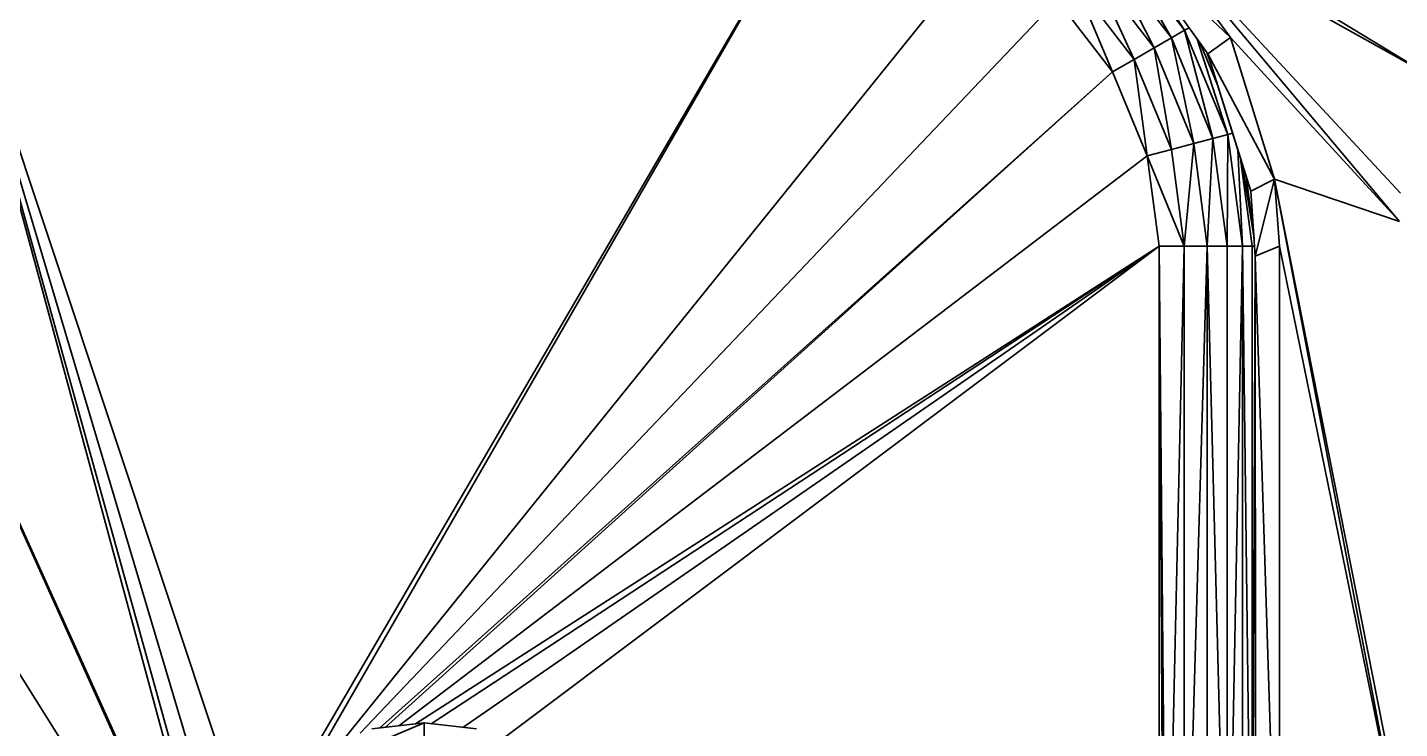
# Model space of a CAD drawing. Header units: millimetres. Extents: x -234375 to -184638, y -91483 to -70216.
# Drawn here: x -229966.8 to -229682.9, y -73779.1 to -73634.1 of the extents above; entities that cross this region are included whole.
import ezdxf

# ---------------------------------------------------------------- set-up
doc = ezdxf.new("R2010")
doc.units = ezdxf.units.MM
doc.header["$MEASUREMENT"] = 0
doc.layers.add('New_Drawing & Figure_Pen_No__7', color=7, linetype='Continuous', lineweight=35)

msp = doc.modelspace()

# ---------------------------------------------------------------- linework, layer by layer
at = {"layer": 'New_Drawing & Figure_Pen_No__7', "color": 7, "linetype": 'Continuous', "lineweight": 35}
for p, q in [((-229761.61, -73592.5), (-229677.63, -73643.48)), ((-229761.61, -73592.5), (-229677.63, -73643.48)), ((-229985.1, -73609.69), (-229922.59, -73797.34)), ((-229922.59, -73797.34), (-229985.1, -73609.69)), ((-229985.1, -73609.69), (-229927.06, -73804.38)), ((-229927.06, -73804.38), (-229985.1, -73609.69)), ((-229985.1, -73609.69), (-229929.32, -73810.67)), ((-229929.32, -73810.67), (-229985.1, -73609.69)), ((-229985.1, -73609.69), (-229930.08, -73812.8)), ((-229985.1, -73609.69), (-229930.08, -73812.8)), ((-229804.79, -73607.23), (-229908.13, -73784.47)), ((-229804.79, -73607.23), (-229908.13, -73784.47)), ((-229804.79, -73607.23), (-229905.9, -73783.05)), ((-229905.9, -73783.05), (-229804.79, -73607.23)), ((-229736.22, -73610.76), (-229717.95, -73636.15)), ((-229736.22, -73610.76), (-229682.94, -73674.26)), ((-229736.22, -73610.76), (-229717.95, -73636.15)), ((-229736.22, -73610.76), (-229682.75, -73668.39)), ((-229736.22, -73610.76), (-229682.94, -73674.26)), ((-229736.22, -73610.76), (-229677.63, -73643.48)), ((-229736.22, -73610.76), (-229682.75, -73668.39)), ((-229677.63, -73643.48), (-229736.22, -73610.76)), ((-229740.34, -73614.88), (-229717.95, -73636.15)), ((-229740.34, -73614.88), (-229722.62, -73639.51)), ((-229740.34, -73614.88), (-229717.95, -73636.15)), ((-229768.73, -73616.89), (-229901.32, -73781.29)), ((-229768.73, -73616.89), (-229901.32, -73781.29)), ((-229741.62, -73616.16), (-229727.42, -73634.67)), ((-229741.62, -73616.16), (-229730.15, -73636.25)), ((-229727.42, -73634.67), (-229741.62, -73616.16)), ((-229741.62, -73616.16), (-229730.15, -73636.25)), ((-229738.1, -73618.04), (-229727.42, -73634.67)), ((-229738.1, -73618.04), (-229727.42, -73634.67)), ((-229743.85, -73618.4), (-229730.15, -73636.25)), ((-229743.85, -73618.4), (-229733.72, -73638.31)), ((-229730.15, -73636.25), (-229743.85, -73618.4)), ((-229743.85, -73618.4), (-229733.72, -73638.31)), ((-229746.77, -73621.31), (-229733.72, -73638.31)), ((-229746.77, -73621.31), (-229737.88, -73640.71)), ((-229733.72, -73638.31), (-229746.77, -73621.31)), ((-229746.77, -73621.31), (-229737.88, -73640.71)), ((-229750.16, -73624.7), (-229737.88, -73640.71)), ((-229750.16, -73624.7), (-229742.34, -73643.28)), ((-229737.88, -73640.71), (-229750.16, -73624.7)), ((-229750.16, -73624.7), (-229742.34, -73643.28)), ((-230017.42, -73628.36), (-229931.26, -73819.84)), ((-230017.42, -73628.36), (-229931.19, -73819.27)), ((-229931.19, -73819.27), (-230017.42, -73628.36)), ((-230017.42, -73628.36), (-229931.26, -73819.84)), ((-229753.8, -73628.35), (-229897.97, -73780.09)), ((-229753.8, -73628.35), (-229897.97, -73780.09)), ((-229753.8, -73628.35), (-229742.34, -73643.28)), ((-229742.34, -73643.28), (-229753.8, -73628.35)), ((-229753.8, -73628.35), (-229742.34, -73643.28)), ((-229727.42, -73634.67), (-229730.15, -73636.25)), ((-229727.42, -73634.67), (-229730.15, -73636.25)), ((-229726.49, -73634.13), (-229727.42, -73634.67)), ((-229726.49, -73634.13), (-229727.42, -73634.67)), ((-229727.42, -73634.67), (-229721.54, -73657.03)), ((-229718.49, -73656.21), (-229727.42, -73634.67)), ((-229727.42, -73634.67), (-229721.54, -73657.03)), ((-229727.42, -73634.67), (-229718.49, -73656.21)), ((-229730.15, -73636.25), (-229733.72, -73638.31)), ((-229730.15, -73636.25), (-229733.72, -73638.31)), ((-229730.15, -73636.25), (-229721.54, -73657.03)), ((-229730.15, -73636.25), (-229725.52, -73658.1)), ((-229721.54, -73657.03), (-229730.15, -73636.25)), ((-229730.15, -73636.25), (-229725.52, -73658.1)), ((-229724.8, -73636.49), (-229718.49, -73656.21)), ((-229724.8, -73636.49), (-229718.49, -73656.21)), ((-229724.17, -73637.36), (-229720.62, -73645.92)), ((-229720.62, -73645.92), (-229724.17, -73637.36)), ((-229717.95, -73636.15), (-229722.62, -73639.51)), ((-229717.95, -73636.15), (-229722.62, -73639.51)), ((-229682.94, -73674.26), (-229717.95, -73636.15)), ((-229717.95, -73636.15), (-229708.8, -73665.49)), ((-229717.95, -73636.15), (-229682.94, -73674.26)), ((-229717.95, -73636.15), (-229708.8, -73665.49)), ((-229737.88, -73640.71), (-229742.34, -73643.28)), ((-229737.88, -73640.71), (-229742.34, -73643.28)), ((-229733.72, -73638.31), (-229737.88, -73640.71)), ((-229733.72, -73638.31), (-229737.88, -73640.71)), ((-229737.88, -73640.71), (-229730.16, -73659.34)), ((-229737.88, -73640.71), (-229735.13, -73660.67)), ((-229730.16, -73659.34), (-229737.88, -73640.71)), ((-229737.88, -73640.71), (-229735.13, -73660.67)), ((-229733.72, -73638.31), (-229730.16, -73659.34)), ((-229725.52, -73658.1), (-229733.72, -73638.31)), ((-229733.72, -73638.31), (-229730.16, -73659.34)), ((-229733.72, -73638.31), (-229725.52, -73658.1)), ((-229722.9, -73639.13), (-229722.05, -73641.36)), ((-229722.9, -73639.13), (-229722.05, -73641.36)), ((-229714.67, -73665), (-229722.62, -73639.51)), ((-229722.62, -73639.51), (-229708.8, -73665.49)), ((-229722.62, -73639.51), (-229713.74, -73667.96)), ((-229708.8, -73665.49), (-229722.62, -73639.51)), ((-229742.34, -73643.28), (-229894.03, -73779.05)), ((-229742.34, -73643.28), (-229894.03, -73779.05)), ((-229742.34, -73643.28), (-229892.79, -73778.91)), ((-229892.79, -73778.91), (-229742.34, -73643.28)), ((-229735.13, -73660.67), (-229742.34, -73643.28)), ((-229742.34, -73643.28), (-229735.13, -73660.67)), ((-229742.34, -73643.28), (-229735.13, -73660.67)), ((-229721.54, -73657.03), (-229725.52, -73658.1)), ((-229721.54, -73657.03), (-229725.52, -73658.1)), ((-229721.54, -73657.03), (-229722.73, -73679.34)), ((-229721.54, -73657.03), (-229722.73, -73679.34)), ((-229718.49, -73656.21), (-229721.54, -73657.03)), ((-229718.49, -73656.21), (-229721.54, -73657.03)), ((-229721.54, -73657.03), (-229718.61, -73679.34)), ((-229718.61, -73679.34), (-229721.54, -73657.03)), ((-229718.49, -73656.21), (-229718.61, -73679.34)), ((-229718.49, -73656.21), (-229718.61, -73679.34)), ((-229717.49, -73655.95), (-229718.49, -73656.21)), ((-229717.49, -73655.95), (-229718.49, -73656.21)), ((-229715.45, -73679.34), (-229718.49, -73656.21)), ((-229718.49, -73656.21), (-229715.45, -73679.34)), ((-230036.09, -73660.69), (-229931.73, -73826.2)), ((-230036.09, -73660.69), (-229931.73, -73826.2)), ((-229735.13, -73660.67), (-229890.03, -73778.59)), ((-229735.13, -73660.67), (-229890.03, -73778.59)), ((-229730.16, -73659.34), (-229735.13, -73660.67)), ((-229730.16, -73659.34), (-229735.13, -73660.67)), ((-229732.67, -73679.34), (-229735.13, -73660.67)), ((-229727.52, -73679.34), (-229735.13, -73660.67)), ((-229727.52, -73679.34), (-229735.13, -73660.67)), ((-229735.13, -73660.67), (-229732.67, -73679.34)), ((-229735.13, -73660.67), (-229732.67, -73679.34)), ((-229725.52, -73658.1), (-229730.16, -73659.34)), ((-229725.52, -73658.1), (-229730.16, -73659.34)), ((-229730.16, -73659.34), (-229727.52, -73679.34)), ((-229727.52, -73679.34), (-229730.16, -73659.34)), ((-229725.52, -73658.1), (-229727.52, -73679.34)), ((-229725.52, -73658.1), (-229727.52, -73679.34)), ((-229722.73, -73679.34), (-229725.52, -73658.1)), ((-229725.52, -73658.1), (-229722.73, -73679.34)), ((-229716.39, -73659.48), (-229715.45, -73679.34)), ((-229716.39, -73659.48), (-229715.45, -73679.34)), ((-229715.84, -73661.25), (-229713.46, -73679.34)), ((-229713.46, -73679.34), (-229715.84, -73661.25)), ((-229713.05, -73677.67), (-229715.51, -73662.3)), ((-229715.51, -73662.3), (-229713.05, -73677.67)), ((-229713.1, -73676.87), (-229714.67, -73665.01)), ((-229714.67, -73665.01), (-229713.1, -73676.87)), ((-229714.67, -73665.01), (-229713.1, -73676.87)), ((-229714.67, -73665.01), (-229713.1, -73676.87)), ((-229713.1, -73676.87), (-229714.67, -73665.01)), ((-229708.8, -73665.49), (-229713.74, -73667.96)), ((-229708.8, -73665.49), (-229713.74, -73667.96)), ((-229712.78, -73681.4), (-229708.8, -73665.49)), ((-229708.8, -73665.49), (-229712.78, -73681.4)), ((-229708.8, -73665.49), (-229682.75, -73802.18)), ((-229708.8, -73665.49), (-229707.81, -73679.34)), ((-229708.8, -73665.49), (-229682.93, -73796.31)), ((-229708.8, -73665.49), (-229682.75, -73802.18)), ((-229708.8, -73665.49), (-229682.94, -73674.26)), ((-229708.8, -73665.49), (-229682.93, -73796.31)), ((-229682.94, -73674.26), (-229708.8, -73665.49)), ((-229708.8, -73665.49), (-229707.81, -73679.34)), ((-229712.78, -73681.4), (-229713.74, -73667.96)), ((-229732.67, -73679.34), (-229886.54, -73778.18)), ((-229732.67, -73679.34), (-229886.54, -73778.18)), ((-229732.67, -73679.34), (-229883.33, -73778.14)), ((-229883.33, -73778.14), (-229732.67, -73679.34)), ((-229732.67, -73679.34), (-229876.74, -73778.9)), ((-229876.74, -73778.9), (-229732.67, -73679.34)), ((-229732.67, -73679.34), (-229868.41, -73781.21)), ((-229868.41, -73781.21), (-229732.67, -73679.34)), ((-229732.67, -73840.98), (-229732.67, -73679.34)), ((-229727.52, -73679.34), (-229732.67, -73679.34)), ((-229732.67, -73679.34), (-229731.2, -73840.98)), ((-229732.67, -73840.98), (-229732.67, -73679.34)), ((-229731.69, -73840.98), (-229732.67, -73679.34)), ((-229727.52, -73679.34), (-229732.67, -73679.34)), ((-229727.52, -73679.34), (-229731.2, -73840.98)), ((-229727.52, -73679.34), (-229731.2, -73840.98)), ((-229722.73, -73679.34), (-229727.52, -73840.98)), ((-229722.73, -73679.34), (-229727.52, -73679.34)), ((-229722.73, -73679.34), (-229727.52, -73840.98)), ((-229727.52, -73679.34), (-229727.52, -73840.98)), ((-229727.52, -73840.98), (-229727.52, -73679.34)), ((-229722.73, -73679.34), (-229727.52, -73679.34)), ((-229718.61, -73679.34), (-229722.73, -73679.34)), ((-229722.73, -73679.34), (-229718.6, -73840.98)), ((-229718.6, -73840.98), (-229722.73, -73679.34)), ((-229722.73, -73679.34), (-229722.72, -73840.98)), ((-229722.72, -73840.98), (-229722.73, -73679.34)), ((-229718.61, -73679.34), (-229722.73, -73679.34)), ((-229718.61, -73679.34), (-229718.6, -73840.98)), ((-229718.61, -73679.34), (-229715.45, -73679.34)), ((-229718.61, -73679.34), (-229718.6, -73840.98)), ((-229715.45, -73679.34), (-229718.61, -73679.34)), ((-229718.6, -73840.98), (-229715.45, -73679.34)), ((-229715.45, -73679.34), (-229718.6, -73840.98)), ((-229715.44, -73840.98), (-229715.45, -73679.34)), ((-229713.45, -73840.98), (-229715.45, -73679.34)), ((-229713.46, -73679.34), (-229715.45, -73679.34)), ((-229715.45, -73679.34), (-229713.45, -73840.98)), ((-229715.44, -73840.98), (-229715.45, -73679.34)), ((-229713.46, -73679.34), (-229715.45, -73679.34)), ((-229712.78, -73679.34), (-229713.46, -73679.34)), ((-229713.46, -73679.34), (-229713.45, -73840.98)), ((-229713.46, -73679.34), (-229713.45, -73840.98)), ((-229713.46, -73679.34), (-229712.78, -73679.34)), ((-229707.81, -73679.34), (-229712.78, -73681.4)), ((-229712.78, -73681.4), (-229707.81, -73679.34)), ((-229707.81, -73679.34), (-229707.8, -73840.98)), ((-229682.75, -73802.18), (-229707.81, -73679.34)), ((-229707.8, -73840.98), (-229707.81, -73679.34)), ((-229682.75, -73802.18), (-229707.81, -73679.34)), ((-229712.79, -73681.4), (-229713.45, -73840.98)), ((-229712.79, -73681.4), (-229713.45, -73840.98)), ((-229712.77, -73838.92), (-229712.78, -73681.4)), ((-229712.78, -73681.4), (-229707.8, -73840.98)), ((-229712.78, -73681.4), (-229712.77, -73838.92)), ((-229707.8, -73840.98), (-229712.78, -73681.4)), ((-229895.55, -73779.22), (-229884.75, -73777.98)), ((-229884.75, -73777.98), (-229894.84, -73782.22)), ((-229894.84, -73782.22), (-229884.75, -73777.98)), ((-229884.75, -73777.98), (-229884.75, -73781.06)), ((-229884.75, -73777.98), (-229873.96, -73779.22)), ((-229884.75, -73777.98), (-229884.75, -73781.06))]:
    msp.add_line(p, q, dxfattribs=at)

doc.saveas('drawing.dxf')
